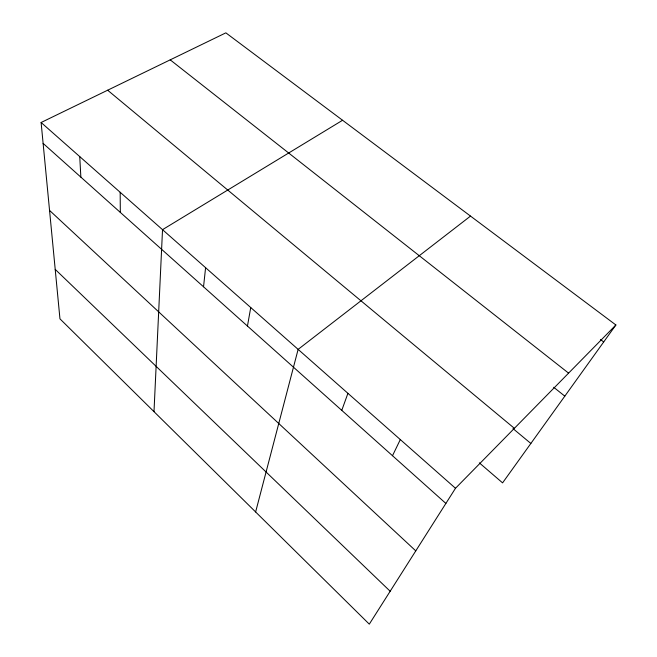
<?xml version="1.0" encoding="UTF-8"?>
<svg xmlns="http://www.w3.org/2000/svg" width="657" height="657" viewBox="0 0 657 657"><rect width="100%" height="100%" fill="white"/><g stroke="black" fill="none" stroke-linecap="round" stroke-linejoin="round"><path stroke-width="0.99" d="M153.993 411.652L162.525 229.671L342.568 120.264M203.539 286.797L205.592 267.686M247.451 326.053L250.744 307.542M255.63 511.959L298.13 349.376L470.519 216.096M341.771 410.362L347.923 393.321M392.508 455.72L400.31 439.566M615.888 324.977L455.49 488.282L369.3 624.15L59.959 318.842L41.112 122.498L225.86 32.85L615.888 324.977L502.58 482.87L479.355 462.873M600.482 339.513L603.701 341.96M170.212 59.853L568.584 373.135M553.711 387.285L564.815 396.146M107.649 90.206L514.374 428.331M512.986 428.594L530.864 443.467M41.112 122.498L455.49 488.282M43.116 143.39L445.881 503.434M49.546 210.404L415.782 550.878M55.213 269.386L390.168 591.251M79.743 156.604L80.86 177.135M120.174 192.287L120.321 212.408"/></g></svg>
